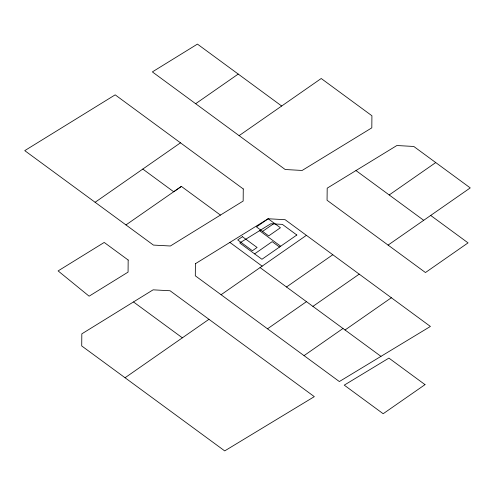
<?xml version="1.0" encoding="UTF-8"?>
<svg xmlns="http://www.w3.org/2000/svg" width="495" height="495" viewBox="0 0 495 495"><rect width="100%" height="100%" fill="white"/><g stroke="black" fill="none" stroke-linecap="round" stroke-linejoin="round"><path stroke-width="0.74" d="M195.661 103.703L238.231 74.071L281.674 106.017M95.114 202.282L180.496 142.814M239.116 135.642L321.218 78.507L371.918 115.75L371.813 127.846L302.154 170.453L285.213 169.519L152.367 71.905L197.437 44.105L238.231 74.071M220.454 215.084L181.387 186.411L173.702 191.769L142.801 169.073M262.579 231.4L274.292 223.251M254.603 253.873L272.176 241.647L279.52 247.042M221.092 294.735L306.411 235.329M125.049 377.753L208.958 319.3M389.2 194.962L435.73 162.57M286.487 287.001L332.801 254.733M267.51 328.81L306.461 301.653M388.099 245.093L470.25 187.908L413.801 146.471L396.872 145.518L327.195 188.168L327.059 200.258L425.459 272.541L468.053 242.872L430.687 215.443M312.914 306.386L359.221 274.143M304.048 355.633L342.986 328.482M345.04 329.992L391.347 297.749M125.971 224.916L181.387 186.411M133.477 301.944L81.824 333.847L81.718 345.949L224.711 450.896L314.319 396.644L170.057 290.751L153.11 289.835L133.477 301.944L182.364 337.825M355.967 170.552L423.701 220.306M259.559 230.707L280.69 246.225M260.067 267.585L380.964 356.363M229.884 242.408L262.133 266.143M128.168 260.024L128.069 272.12L89.112 296.183L58.107 270.913L104.216 242.445L128.168 260.024M195.407 263.711L195.308 275.808L339.347 381.546L430.403 326.446L285.114 219.693L268.172 218.759L195.407 263.711M243.268 188.954L243.163 201.05L170.373 245.996L153.419 245.087L24.75 150.635L115.18 94.848L243.268 188.954M242.401 236.69L237.718 239.945L252.407 250.736L257.091 247.475L242.401 236.69M268.172 218.753L256.46 226.908L268.698 235.898L280.411 227.75L268.172 218.753M296.827 235.001L261.948 259.269L239.735 242.952L270.833 223.746L282.373 224.383L296.827 235.001M425.019 384.634L383.173 413.733L344.248 385.141L388.915 358.095L425.019 384.634"/></g></svg>
